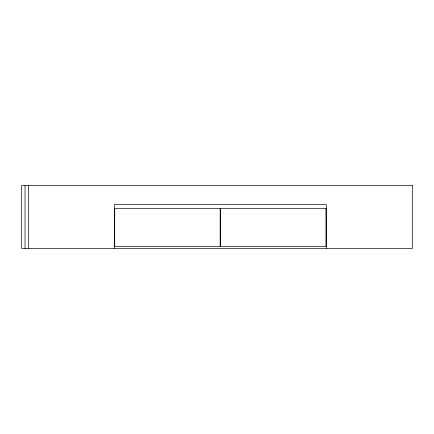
<?xml version="1.0" encoding="UTF-8"?>
<svg xmlns="http://www.w3.org/2000/svg" width="434" height="434" viewBox="0 0 434 434"><rect width="100%" height="100%" fill="white"/><g stroke="black" fill="none" stroke-linecap="round" stroke-linejoin="round"><path stroke-width="0.65" d="M326.346 248.514L326.346 204.582L114.337 204.582L114.337 248.514M28.384 185.486L28.384 248.514M25.042 185.486L25.042 248.514M412.3 185.486L21.7 185.486L21.7 248.514L412.3 248.514L412.3 185.486M220.152 208.407L114.717 208.407L114.717 246.604L220.152 246.604L220.152 208.407M325.967 208.407L220.532 208.407L220.532 246.604L325.967 246.604L325.967 208.407"/></g></svg>
